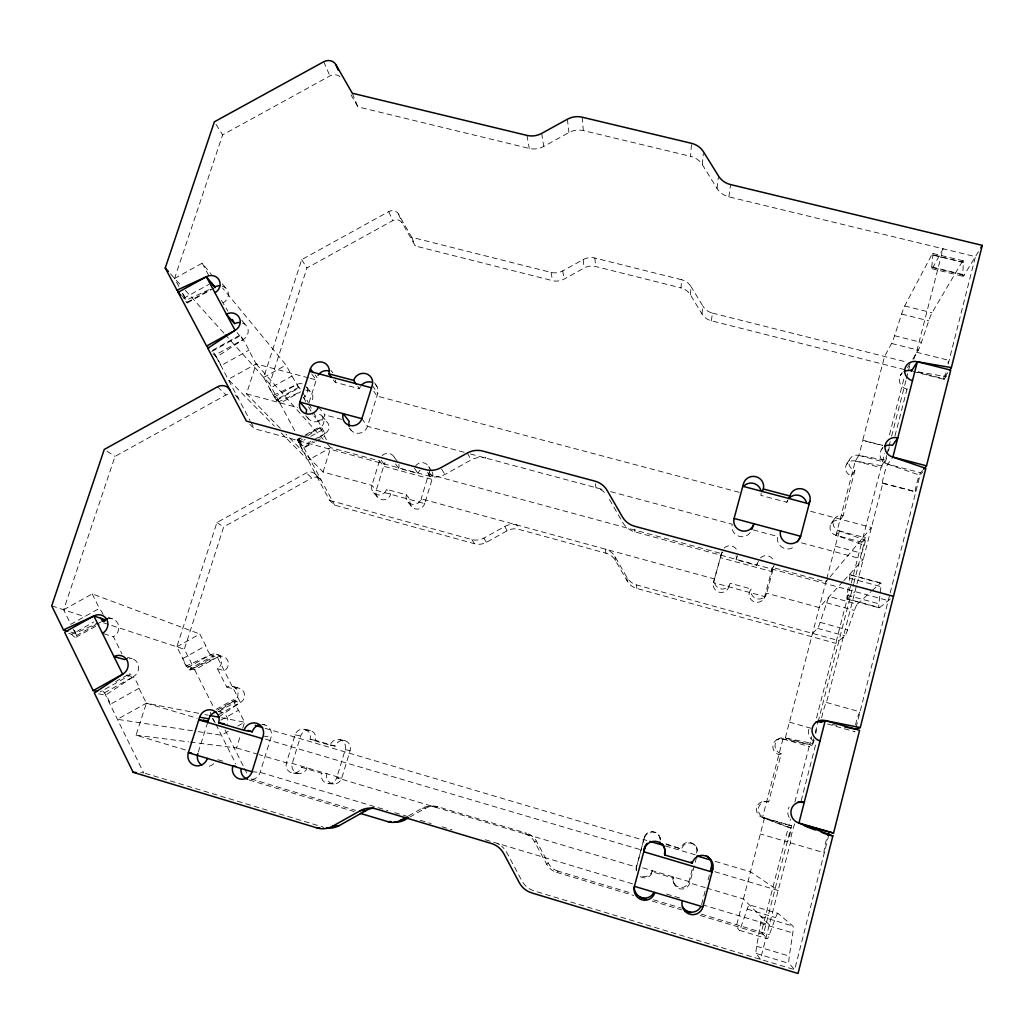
<?xml version="1.0" encoding="UTF-8"?>
<svg xmlns="http://www.w3.org/2000/svg" width="1034" height="1034" viewBox="0 0 1034 1034"><rect width="100%" height="100%" fill="white"/><g stroke="black" fill="none" stroke-linecap="round" stroke-linejoin="round"><path stroke-width="0.75" stroke-dasharray="5 3.75" d="M978.487 251.624L964.05 275.264A19.504 1.99 -73.4 0 1 962.693 274.488L963.429 262.533A18.909 1.887 -73.5 0 0 962.111 261.886L931.88 254.545L904.685 305.986A16.958 1.267 -74 0 0 901.622 314.077L894.565 335.714A16.505 1.202 -74 0 1 891.618 343.482L884.548 356.484L862.705 440.445L882.648 445.615M904.595 369.629L711.366 320.798A15.445 14.735 -1.7 0 1 701.983 313.948L690.324 294.69A15.381 14.696 -4.6 0 0 681.005 287.904L681.6 279.723L594.86 258.035A15.471 14.747 -11.3 0 0 583.15 259.586L562.767 270.869A15.407 14.657 -13.9 0 1 551.07 272.42L411.726 237.29L398.491 214.025A7.264 6.85 -23.4 0 0 388.745 211.595L301.682 259.65L263.709 377.423L273.299 395.285L279.077 401.606L300.584 391.757M948.204 364.033L975.424 256.626L728.867 196.835A19.452 18.276 -3.5 0 1 717.027 188.408L702.319 164.639A19.362 18.198 -6.2 0 0 690.583 156.315L691.526 143.325M690.324 294.69L691.061 286.612A15.626 14.915 -4.7 0 0 681.6 279.723M702.319 164.639L703.353 153.407M964.05 275.264L932.823 267.638A19.452 1.616 -73.7 0 1 931.75 266.94L932.926 255.114A18.858 1.525 -73.8 0 0 931.88 254.545M310.782 436.322L321.962 430.118L319.713 426.926L326.886 440.665M660.248 839.944A8.272 8.078 67.7 0 0 644.337 837.462L636.479 867.112A8.453 8.233 70.1 0 0 636.453 871.481M636.181 869.284L636.311 868.121M848.281 587.454L847.156 595.196A19.607 1.771 -74.7 0 0 847.492 598.944L879.559 607.656A19.659 2.184 -74.7 0 1 878.926 603.83L880.929 586.627A19.09 2.055 -74.7 0 0 880.309 583.073L849.276 574.697A19.039 1.667 -74.7 0 1 849.625 578.161L849.173 581.263M701.983 313.948L702.913 306.154L691.061 286.612M717.027 188.408L718.514 176.013M711.366 320.798L712.452 313.095A15.691 14.967 -1.9 0 1 702.913 306.154M728.867 196.835L730.599 184.582M828.79 835.11L794.681 969.698L789.136 963.442A20.809 2.288 -76.1 0 1 789.33 956.127L792.768 932.965A20.202 2.146 -76.1 0 0 792.936 926.102L777.969 913.41L749.327 904.866A18.095 1.409 -75.7 0 0 747.194 909.119L741.236 926.218A17.591 1.344 -75.7 0 1 739.194 930.251L767.125 938.639A17.63 1.654 -75.9 0 0 769.361 934.658L775.616 917.61A18.147 1.745 -75.9 0 1 777.969 913.41M794.771 823.827A10.469 0.982 -75.6 0 0 791.411 835.11A10.469 0.982 -75.6 0 0 790.39 842.839L760.455 959.345L756.177 953.49A20.758 1.848 -75.9 0 1 756.694 946.291L760.61 923.323A20.15 1.745 -75.8 0 0 761.076 916.576L792.936 926.102M300.054 437.821L297.197 439.605L302.07 448.95L314.75 441.919M856.049 727.561L889.809 594.369M890.196 592.857L920.001 475.278L922.935 471.84M918.076 371.813L945.05 376.492L946.627 370.262M826.295 580.436L785.31 737.992A8.362 8.143 45 0 0 775.254 743.653A8.362 8.143 45 0 0 781.174 753.864L768.714 801.789L766.621 801.751A8.311 8.078 53.1 0 0 756.668 807.36A8.311 8.078 53.1 0 0 762.51 817.545L788.36 827.355L761.36 932.151L767.125 938.639M813.745 738.78L812.543 743.459L785.31 737.992L782.945 739.013L762.51 817.545L788.903 825.235L790.493 819.057M794.875 802.074L809.195 746.47L812 745.579A8.207 0.763 -75.2 0 0 814.353 739.388M781.174 753.864L778.886 754.626A8.233 8.014 45.3 0 1 773.057 744.583A8.233 8.014 45.3 0 1 782.945 739.013L809.725 744.39L811.729 736.622M816.537 717.958L850.917 584.468M851.318 582.918L861.296 544.207L864.915 539.955L839.169 530.92A8.13 7.845 19.2 0 1 833.288 521.239A8.13 7.845 19.2 0 1 843.124 515.72L854.911 470.418A8.078 7.755 15.2 0 1 849.043 460.88A8.078 7.755 15.2 0 1 858.815 455.412L862.925 440.238L882.881 445.421M843.124 515.72L839.879 520.348A8.001 7.729 19.5 0 0 830.212 525.763A8.001 7.729 19.5 0 0 835.989 535.302L861.813 542.204L881.007 467.678L884.923 462.211A7.988 0.711 -74.3 0 0 886.926 456.989M854.911 470.418L851.486 475.756A7.949 7.639 15.4 0 1 845.722 466.36A7.949 7.639 15.4 0 1 855.325 460.983L881.511 465.714L884.69 453.37M889.46 434.849L904.168 377.746M762.51 817.545L790.829 827.833L763.402 934.439L698.557 914.974M815.348 732.55L817.752 723.218M818.088 721.9L853.464 584.456M853.748 583.344L864.915 539.955M881.511 465.714L885.427 460.208L886.629 455.58M887.017 454.029L888.607 447.864M889.007 446.326L890.196 441.699M891.592 436.283L906.081 379.982M906.43 378.599L908.059 372.266M908.434 370.805L909.649 366.101M801.195 800.794L816.265 742.179M821.668 717.764A10.262 0.969 -75.1 0 1 826.476 702.461L856.566 585.373M856.966 583.822L882.855 483.072A10.043 0.918 -74.3 0 1 883.799 475.64A10.043 0.918 -74.3 0 1 887.715 464.176L892.872 457.08M894.953 435.986L906.973 389.262L908.55 386.794M913.862 359.186A10.017 0.892 -74 0 1 916.486 352.219L943.073 248.78L932.823 267.638M861.296 544.207L835.989 535.302L855.325 460.983L858.815 455.412L885.427 460.208M768.714 801.789A8.453 8.207 52.9 0 0 758.594 807.489A8.453 8.207 52.9 0 0 764.527 817.855L736.311 926.309L739.194 930.251M826.696 578.872L839.349 530.83L835.989 535.302M696.502 857.457L689.73 882.984A8.505 8.259 66.2 0 1 679.545 888.723A8.505 8.259 66.2 0 1 673.703 878.202L673.199 876.884A8.362 8.117 66.2 0 0 678.95 887.224A8.362 8.117 66.2 0 0 688.954 881.575L692.56 867.991M701.608 904.53L705.692 889.046M708.083 880.012L709.699 873.885M772.165 567.459A7.975 7.768 20 0 1 771.92 569.476L764.695 596.605A7.988 7.807 23.3 0 1 754.975 602.059A7.988 7.807 23.3 0 1 749.288 592.392L751.046 588.953L730.211 583.254A8.078 7.923 19 0 1 720.349 588.785A8.078 7.923 19 0 1 714.636 579.001L421.187 498.827A7.82 7.6 -34.8 0 1 411.532 504.204A7.82 7.6 -34.8 0 1 406.362 494.782L386.651 489.392A7.794 7.548 -36.6 0 1 377.022 494.756A7.794 7.548 -36.6 0 1 371.917 485.373L380.06 458.941L384.234 464.331L376.221 490.349A7.677 7.432 -36.8 0 0 381.262 499.603A7.677 7.432 -36.8 0 0 390.736 494.33L386.651 489.392M771.92 569.476L774.039 565.65L766.711 593.232L764.695 596.605L713.473 582.594L722.068 551.574L713.473 582.594A7.949 7.794 19.5 0 0 719.095 592.223A7.949 7.794 19.5 0 0 728.802 586.795L730.211 583.254M644.337 837.462L636.479 867.112L336.735 777.788A8.169 7.897 -69 0 1 326.796 783.358A8.169 7.897 -69 0 1 321.6 773.277L301.489 767.28A8.143 7.845 -66.6 0 1 291.562 772.837A8.143 7.845 -66.6 0 1 286.444 762.808L295.039 734.877A8.104 7.82 -64.4 0 1 304.927 729.371L310.433 730.508A7.975 7.703 -64.6 0 1 315.486 740.305L335.249 746.134A7.988 7.742 -66.9 0 1 344.994 740.693A7.988 7.742 -66.9 0 1 350.099 750.529L341.763 778.15A8.026 7.768 -69.2 0 1 331.979 783.617A8.026 7.768 -69.2 0 1 326.86 773.716L321.6 773.277M276.647 400.313L298.942 387.97L298.787 387.233L276.543 399.551L276.647 400.313L275.807 399.382L269.615 388.422L291.963 376.053L286.03 365.08L222.633 288.047M304.927 729.371A8.104 7.82 -64.4 0 1 310.058 739.323L330.13 745.255A8.13 7.871 -66.6 0 1 340.044 739.724A8.13 7.871 -66.6 0 1 345.227 749.715L336.735 777.788L341.763 778.15L292.26 763.402L286.444 762.808L259.237 754.691M429.562 470.289A7.794 7.561 -32 0 1 429.239 472.254L421.187 498.827L424.728 503.623A7.69 7.484 -35 0 1 415.229 508.909A7.69 7.484 -35 0 1 410.136 499.629L406.362 494.782M432.057 471.75A7.665 7.445 -32 0 1 432.639 477.462L424.728 503.623L376.221 490.349L371.917 485.373L323.035 472.008L285.888 434.073M310.433 730.508A7.975 7.703 -64.6 0 0 300.713 735.937L292.26 763.402A8.014 7.716 -66.9 0 0 297.314 773.264A8.014 7.716 -66.9 0 0 307.072 767.81L301.489 767.28M262.145 724.472A10.159 9.758 -63.1 0 1 271.037 737.307L260.154 772.346A10.224 9.797 -65.6 0 1 250.254 779.688M375.562 384.57A9.668 9.267 -31 0 1 377.694 393.618L367.548 426.344A9.694 9.319 -33.5 0 1 349.906 428.58M190.282 742.063L236.553 747.944L240.353 735.833M242.719 728.272L244.619 722.223L238.531 710.255A7.445 1.461 61.1 0 1 233.826 700.987A8.039 7.69 -59.3 0 0 237.225 690.156A8.039 7.69 -59.3 0 0 226.769 687.08L217.398 668.662A7.988 7.639 -56.6 0 0 220.824 657.934A7.988 7.639 -56.6 0 0 210.419 654.897L186.469 665.883L176.866 646.806L216.92 522.558L306.426 472.887A7.484 7.199 -39.9 0 1 316.365 475.601L321.535 480.72A7.367 7.083 -40 0 0 311.751 478.044L306.426 472.887M323.035 472.008L330.66 447.67L327.468 444.077M198.257 752.157L207.989 721.448M309.063 402.627L317.024 377.5L315.124 375.058M217.398 668.662L224.262 670.769A7.858 7.522 -56.8 0 0 227.609 660.209A7.858 7.522 -56.8 0 0 217.373 657.223L193.81 668.029L184.336 649.249L223.667 526.939L311.751 478.044M279.077 401.606L269.641 384.002L306.956 267.961L392.674 220.643A7.16 6.747 -23.4 0 1 402.265 223.047L415.306 245.976L552.518 280.653A15.174 14.45 -13.8 0 0 564.034 279.141L584.094 268.026A15.226 14.528 -11.2 0 1 595.636 266.501L681.005 287.904M185.435 749.973L136.036 735.187L146.389 703.185L139.021 688.308A9.345 2.301 60.5 0 0 133.296 676.766A10.03 9.474 -56.8 0 0 129.664 658.309M280.266 428.334L246.506 393.838L256.173 363.929L248.832 350.229A9.177 0.711 60.1 0 0 243.119 339.591L237.019 332.586M103.116 614.364A9.28 2.249 59.8 0 0 99.406 608.406L70.79 624.29L63.669 609.763L115.007 456.408L226.007 394.988A9.28 8.789 -38.5 0 1 228.243 394.096M178.921 286.573L174.591 278.417L222.646 134.872L329.911 75.921A8.944 8.259 -23.4 0 1 341.233 77.886M812.517 633.39L817.61 628.375A16.738 1.292 -74.8 0 0 820.13 622.365L826.683 602.848A17.19 1.357 -74.8 0 1 829.307 596.553L857.264 604.166L871.093 591.513M912.802 359.16L918.282 350.177A16.544 1.473 -73.9 0 0 921.423 342.435L928.739 320.811A16.996 1.551 -73.8 0 1 932.009 312.746L962.111 261.886M302.38 439.321L298.335 441.983L329.665 500.417L334.654 505.161L474.619 543.755A15.562 15.252 -31.1 0 0 486.419 542.307L507.035 530.817A15.613 15.355 -27.2 0 1 518.848 529.369L605.989 553.203A15.73 15.562 -5.2 0 1 615.463 560.518L627.224 581.069A15.807 15.613 6.1 0 0 636.763 588.449L835.769 643.316L844.894 635.871A16.764 1.59 -74.8 0 0 847.609 629.9L854.433 610.422A17.229 1.68 -74.8 0 1 857.264 604.166M758.4 561.423L756.539 565.301L736.092 559.756L737.617 555.788M761.192 492.856A10.056 9.771 11 0 1 760.869 495.376L786.861 502.278L788.684 498.517M763.919 598.492L765.923 595.145M846.484 464.512L849.819 459.006M900.524 375.187L902.062 372.641M907.594 367.69L910.437 363.012M830.974 523.902L834.076 519.339M881.265 449.842L882.933 447.386M945.05 376.492L947.751 372.679M917.959 372.279L944.417 378.961L947.118 375.174M829.01 578.187L825.908 581.896L773.497 567.692L771.377 571.479L720.259 557.597L721.525 553.604L428.645 474.218M830.043 576.946L871.442 527.469L808.821 510.822M861.813 542.204L865.432 537.926A8.026 0.737 -74.6 0 1 864.566 544.298A8.026 0.737 -74.6 0 1 861.503 553.203L835.201 546.159M882.855 483.072L915.84 491.719A10.069 1.137 -74.2 0 1 916.538 484.196A10.069 1.137 -74.2 0 1 920.648 472.745L922.599 470.444M842.969 581.599L819.225 607.578L766.711 593.232A8.13 7.936 22.9 0 1 756.836 598.776A8.13 7.936 22.9 0 1 751.046 588.953M843.912 580.565L863.235 559.42L800.458 542.566M847.492 598.944L854.976 591.577M872.244 590.453L880.309 583.073M557.998 871.106A16.57 16.169 81.1 0 1 548.291 863.131L536.439 841.172A16.505 16.105 87 0 0 526.81 833.275L524.833 833.843A16.79 16.376 87.2 0 1 534.63 841.87L546.676 864.217A16.854 16.441 81.3 0 0 556.538 872.308L557.998 871.106L631.942 893.298M879.559 607.656L890.339 598.893M218.575 717.092L240.431 702.564A7.897 7.574 -59.5 0 0 243.791 691.927A7.897 7.574 -59.5 0 0 233.49 688.903L226.769 687.08M546.676 864.217L548.291 863.131M98.54 693.801L105.558 695.158L133.308 676.779A9.345 2.301 60.5 0 0 129.108 675.771L99.988 691.966M307.77 435.766L319.907 427.766A7.716 7.38 -35.7 0 0 316.727 413.768M298.335 441.983L303.763 447.606L313.056 441.479M318.369 437.977L324.999 433.608A7.6 7.277 -35.8 0 0 328.179 423.526A7.6 7.277 -35.8 0 0 318.071 420.799L313.922 415.965M213.159 353.796L216.39 357.144L243.132 339.604A9.552 8.996 -34.7 0 0 241.775 322.802M408.585 815.839L422.066 808.278A16.622 16.182 -80.3 0 1 434.37 806.882L437.821 806.766L526.81 833.275M409.8 817.054L425.711 808.136A16.35 15.911 -80.6 0 1 437.821 806.766M176.866 646.806L199.82 634.036L205.766 645.759A7.393 1.435 60.6 0 0 210.406 654.884A7.393 1.435 60.6 0 0 213.224 655.84L190.359 668.571A7.393 1.564 60.6 0 1 187.387 667.706A7.393 1.564 60.6 0 1 182.785 658.555L205.766 645.759M115.562 681.664L129.392 673.974M104.434 692.858L133.308 676.779L122.658 674.22M139.021 688.308L110.095 704.413A9.345 2.495 60.4 0 0 101.991 690.454M187.4 667.718L210.419 654.897L217.373 657.223L240.431 702.564L217.657 715.269M190.269 669.967L213.185 657.21M190.359 668.571L194.728 669.825L217.373 657.223M198.67 713.318L146.389 703.185L117.411 719.315L193.035 730.857M329.665 500.417L471.866 539.58A15.807 15.484 -31 0 0 483.847 538.107L504.799 526.435A15.859 15.6 -27.1 0 1 516.806 524.962L518.848 529.369M216.145 709.337L233.813 699.475M217.476 710.087L233.813 700.974L240.431 702.564M218.898 711.418L236.489 701.608A7.445 1.461 61.1 0 0 233.826 700.987L218.135 711.392L221.147 711.999M220.811 720.142L238.531 710.255M228.23 731.374L221.392 735.187L194.612 731.103M237.781 726.036L244.619 722.223L220.849 717.622M305.676 434.707L319.713 426.926M297.404 440.238L301.618 437.899M303.027 437.123L319.907 427.766L324.999 433.608L313.922 439.747M297.249 439.385L299.601 442.526L305.185 439.424M299.601 442.526L302.846 445.9L312.539 440.523M316.158 441.143L324.611 436.451M63.669 609.763L92.22 593.904L199.82 634.036M68.864 633.454L71.708 634.281L93.732 622.054M76.348 635.613L95.451 625.001M96.821 624.252L100.918 621.977M75.909 637.28L99.174 624.355M249.84 424.379L254.377 428.709L430.054 476.351A19.646 19.064 -29.8 0 0 444.943 474.49L471.013 459.988A19.736 19.232 -26.4 0 1 485.915 458.114L483.964 453.874M351.017 94.831L357.906 106.864L529.266 148.431A19.026 17.811 -14.6 0 0 543.716 146.453L568.894 132.559A19.129 17.94 -12.3 0 1 583.357 130.581L690.583 156.315M239.914 335.158L211.892 350.642A9.177 0.892 59.9 0 1 216.455 356.95A9.177 0.892 59.9 0 1 220.914 365.661L248.832 350.229M211.841 351.47L239.953 335.947A9.177 0.711 60.1 0 1 243.119 339.591L215.253 355.011M308.559 377.862L256.173 363.929L228.204 379.4L274.333 426.06M263.709 377.423L286.03 365.08M274.217 397.004L296.59 384.622A7.677 7.316 -34.8 0 1 302.355 383.873M276.543 399.551L279.994 403.299L300.635 391.86M174.591 278.417L202.173 263.205L211.375 274.385M183.638 298.322L208.752 284.479M187.244 302.264L210.768 289.287M187.348 302.872L213.676 288.344M273.299 395.285L296.59 384.622L301.204 390.128M70.829 632.058L75.236 633.351L97.92 622.946M182.074 295.724L186.133 300.17L210.613 288.964M776.805 739.711L779.054 738.703M534.63 841.87L536.439 841.172M809.725 744.39L812.543 743.459M422.066 808.278L425.711 808.136M430.196 806.236L433.724 806.119M764.501 801.428L766.556 801.453M328.825 783.669L333.982 783.927M140.663 772.682L143.674 772.85L105.558 695.158M252.012 771.765L260.154 772.346L387.815 810.566M293.591 773.148L299.304 773.574M136.036 735.187L188.692 741.869M265.492 739.142L642.23 850.194M263.153 735.988L271.037 737.307M345.227 749.715L350.099 750.529M330.13 745.255L335.249 746.134M788.903 825.235L791.385 825.675A8.35 0.763 -75.6 0 1 790.054 833.934A8.35 0.763 -75.6 0 1 787.223 841.844L760.339 833.986M310.058 739.323L315.486 740.305M295.039 734.877L300.713 735.937M788.36 827.355L790.829 827.833M205.016 714.546L208.183 715.166M262.003 724.33L264.665 724.86M340.031 739.711L344.981 740.693M832.292 724.459L836.958 725.39M932.81 253.446L963.184 260.827M932.926 255.114L963.429 262.533M931.75 266.94L962.693 274.488M931.867 268.698L962.938 276.285M904.685 305.986L932.009 312.746M901.622 314.077L928.739 320.811M894.565 335.714L921.423 342.435M891.618 343.482L918.282 350.177M916.486 352.219L949.122 360.414A10.043 1.099 -73.8 0 0 947.868 362.999M712.452 313.095L905.874 361.861M912.944 371.464L944.016 379.323M858.815 455.412L884.923 462.211M882.829 447.825A10.172 9.72 16.1 0 0 887.715 464.176L920.648 472.745M855.325 460.983L881.007 467.678M882.558 483.266L915.478 491.887M333.375 379.892L335.171 382.322L359.431 388.771A9.668 9.267 -31 0 1 360.478 386.509M310.097 378.263L316.262 379.905L310.562 372.589M739.207 492.326L376.945 396.035L373.83 391.317M839.169 530.92L865.652 537.848M246.506 393.838L297.456 407.525M307.356 417.129A9.668 9.241 -35.2 0 0 324.909 414.892L341.634 419.377M464.176 452.285L367.548 426.344L361.887 418.692M470.405 453.952L602.874 489.521M610.667 491.615L732.227 524.251A10.082 9.836 13.5 0 0 750.71 531.851M753.23 529.886L777.775 536.478A10.159 9.862 18.1 0 0 794.81 546.159M849.547 574.503L880.632 582.892M849.625 578.161L880.929 586.627M609.491 499.538L622.804 522.635A20.021 19.646 -0.7 0 0 634.902 531.89L888.232 600.599M395.557 463.982L398.71 468.26L418.072 473.507A7.665 7.445 -32 0 1 420.153 470.147M847.156 595.196L878.926 603.83M847.208 599.1L879.223 607.798M826.683 602.848L854.433 610.422M820.13 622.365L847.609 629.9M817.61 628.375L844.894 635.871M605.989 553.203L605.368 549.157A15.988 15.807 -5.7 0 1 614.997 556.589L626.953 577.463A16.066 15.859 5.5 0 0 636.647 584.96L838.988 640.692M127.57 657.417L132.132 658.684M232.702 686.382L239.319 688.205M826.476 702.461L860.029 711.87A10.288 1.202 -75.2 0 0 855.557 724.847M827.484 724.007L854.989 731.762A10.288 1.202 -75.2 0 1 854.73 731.542M789.42 722.159L813.125 728.867M785.31 737.992L812 745.579M782.945 739.013L809.195 746.47M764.527 817.855L791.385 825.675M186.469 665.883L193.81 668.029M790.39 842.839L824.318 852.766A10.508 1.215 -75.8 0 1 827.161 837.269M665.935 843.834L681.496 849.069A8.453 8.233 63.7 0 1 691.643 843.369A8.453 8.233 63.7 0 1 697.485 853.8L696.58 852.895A8.311 8.091 63.8 0 0 690.841 842.632A8.311 8.091 63.8 0 0 680.863 848.242M666.31 844.584L681.496 849.069M646.845 840.474L643.768 839.569L643.768 840.241L264.226 728.026M665.289 845.928L696.011 855.015M715.282 861.387L750.503 871.804L778.15 890.494L712.142 870.925M146.389 703.185L197.21 718.242M642.76 867.823L688.954 881.575L689.73 882.984L705.072 887.547M236.553 747.944L257.724 754.238M640.266 876.69A8.453 8.233 70.1 0 0 652.415 871.856L673.703 878.202M706.61 888.012L743.42 898.985L769.335 924.81L703.146 904.996M747.194 909.119L775.616 917.61M217.89 759.693L223.758 761.451M394.781 812.659L409.477 817.054M420.308 820.298L431.139 823.542M441.97 826.786L452.026 829.798M485.308 839.763L633.067 884.005M666.542 894.035L681.432 898.494M760.61 923.323L792.768 932.965M251.12 778.977L355.554 810.333M653.514 899.774L681.251 908.098M701.272 914.108L769.361 934.658M249.233 780.024L354.235 811.561M556.538 872.308L633.726 895.496M652.247 901.053L681.574 909.868M756.694 946.291L789.33 956.127M756.177 953.49L789.136 963.442M145.212 773.316L323.875 827.329M793.194 969.246L534.203 890.933A21.184 20.628 83.9 0 1 521.847 880.722L506.828 852.623A21.094 20.525 -89.4 0 0 501.684 846.329M103.827 633.777L113.456 636.724L121.947 653.85M51.7 605.846L85.072 616.768M103.439 622.778L184.336 649.249M108.195 617.401L112.318 618.81M216.313 654.186L223.176 656.525M887.715 464.176L920.001 475.278M106.954 451.186L115.007 456.408M216.92 522.558L223.667 526.939M694.473 844.856L695.339 845.618M298.942 387.97L291.963 376.053M217.541 386.794L226.007 394.988M236.166 396.242L238.234 398.284A9.28 8.789 -38.5 0 0 236.889 396.423M315.254 474.089L320.45 479.233M281.093 432.884L308.093 460.182L330.66 447.67L379.452 460.893L383.64 466.244L432.057 479.388L427.404 472.331M170.429 273.79L181.028 285.565M185.332 290.347L223.99 333.284M225.063 334.473L269.641 384.002M256.173 363.929L323.215 439.295M305.844 415.758L308.778 419.08M373.636 492.753L377.927 497.625M221.47 300.48L227.855 311.105M306.788 387.336A7.677 7.316 -34.8 0 1 303.557 397.508L307.111 401.696M241.84 320.385L245.846 325.154M322.001 415.965L327.054 421.988M318.394 407.034L324.909 414.892M222.349 283.833L226.058 288.37M306.542 386.871L310.937 392.261M349.35 428.024L351.34 430.545M408.12 502.201L411.868 506.931M330.919 370.314L332.715 372.783M394.2 457.157L398.155 462.573M357.777 386.367L359.431 388.771M414.44 468.247L418.072 473.507M471.866 539.58L474.619 543.755M372.266 385.32L377.694 393.618M429.239 472.254L432.639 477.462M374.683 382.89L377.009 386.509M428.645 466.463L431.204 470.431M216.028 124.429L222.646 134.872M301.682 259.65L306.956 267.961M441.647 469.1L444.943 474.49M483.847 538.107L486.419 542.307M302.781 392.519L308.145 402.433M308.882 403.803L312.746 410.937M313.483 412.295L324.999 433.608M303.557 397.508L305.715 401.489M308.584 406.801L312.888 414.763M279.994 403.299L295.233 431.695M299.033 438.791L302.846 445.9M303.763 447.606L334.654 505.161M202.173 263.205L209.346 276.582M182.527 293.372L186.133 300.17M216.39 357.144L249.97 420.411M250.706 421.794L254.377 428.709M467.433 452.97L471.013 459.988M504.799 526.435L507.035 530.817M194.728 669.825L214.077 708.161M225.063 729.952L243.817 767.086M244.528 768.52L248.134 775.655M213.03 718.578L215.175 722.831M215.886 724.252L235.907 763.971M92.22 593.904L99.406 608.406M73.194 629.189L75.236 633.351M323.758 61.73L329.911 75.921M388.745 211.595L392.674 220.643M659.989 837.811L660.261 838.458M398.491 214.025L402.265 223.047M352.271 93.215L357.906 106.864M411.726 237.29L415.306 245.976M674 883.217L674.517 884.652M673.186 881.188L673.69 882.584M526.978 135.402L529.266 148.431M551.07 272.42L552.518 280.653M541.713 133.386L543.716 146.453M562.767 270.869L564.034 279.141M595.351 483.744L595.946 487.66A19.93 19.556 -10.1 0 1 606.506 494.679M652.415 871.856L652.26 870.654A8.311 8.091 70 0 1 640.317 875.397M614.997 556.589L615.463 560.518M567.395 119.22L568.894 132.559M583.15 259.586L584.094 268.026M582.155 117.191L583.357 130.581M594.86 258.035L595.636 266.501M626.953 577.463L627.224 581.069M634.798 529.085L634.902 531.89M636.647 584.96L636.763 588.449M182.928 293.785A9.177 0.866 59.6 0 1 187.089 301.786A9.177 0.866 59.6 0 1 185.81 301.501M335.585 379.905A9.629 9.19 -32.9 0 1 335.171 382.322M786.861 502.278A10.12 9.797 15.3 0 1 787.856 499.926M222.026 286.043A9.5 8.905 -34 0 1 223.344 302.691M906.973 389.262A10.094 9.577 12.5 0 1 902.075 373.196M398.853 464.382A7.652 7.393 -34.1 0 1 398.71 468.26M384.234 464.331A7.652 7.393 -34.1 0 1 385.049 462.521M756.539 565.301A7.975 7.768 20 0 1 757.315 563.427M720.801 555.607A7.923 7.755 16.1 0 1 722.831 552.143M736.079 555.736A7.923 7.755 16.1 0 1 736.092 559.756M415.267 466.412A7.794 7.561 -32 0 1 429.356 468.312M305.78 390.115A7.561 7.212 -34.9 0 1 310.484 402.627M382.166 455.542A7.768 7.509 -34 0 1 394.91 458.993M760.468 557.895A8.104 7.897 19.6 0 1 774.001 561.552M724.136 548.059A8.052 7.871 15.7 0 1 737.604 551.704M889.124 447.334A7.988 0.711 -74.3 0 1 888.516 451.095M944.417 378.961A10.043 1.099 -73.8 0 1 944.908 372.318M636.569 870.266A8.311 8.091 70 0 1 636.608 865.988M497.108 843.486A21.094 20.525 -89.4 0 1 499.487 844.752M218.639 711.612A10.133 9.681 -61.3 0 1 227.402 724.382M107.381 618.759A9.952 9.384 -54.3 0 1 113.456 636.724M235.08 394.988A9.28 8.789 -38.5 0 1 236.036 395.647M813.745 741.094A10.521 10.211 41.8 0 1 809.777 726.902M789.213 817.506A10.65 10.314 50.9 0 1 789.11 806.985M213.637 763.738A10.198 9.72 -63.6 0 1 206.542 766.569M816.084 729.707A8.207 0.763 -75.2 0 1 815.826 733.377M74.526 630.236A9.28 2.443 59.7 0 1 76.141 637.073A9.28 2.443 59.7 0 1 71.708 634.281M214.348 721.758A7.458 1.59 61.1 0 1 212.422 718.423M210.665 713.887A7.458 1.59 61.1 0 1 210.703 712.361M644.35 838.096A8.401 8.207 67.7 0 1 660.532 840.629"/><path stroke-width="1.5" d="M798.093 801.932A10.65 10.314 50.9 0 1 800.807 802.345L804.245 802.397A10.896 10.547 50.7 0 0 791.243 809.725A10.896 10.547 50.7 0 0 798.933 823.051L832.861 835.886L798.041 973.485L531.812 892.924A21.649 21.081 84.2 0 1 519.197 882.493L503.855 853.774A21.559 20.964 -89.1 0 0 491.37 843.473L376.001 808.911A21.313 20.615 -76 0 0 360.297 810.695L332.689 826.153A21.197 20.434 -71.5 0 1 317.011 827.924L133.127 772.282L94.327 692.974L122.658 674.22A10.237 9.668 -56.6 0 0 127.143 660.519A10.237 9.668 -56.6 0 0 113.973 656.642L124.765 659.563A10.03 9.474 -56.8 0 1 127.156 658.606M803.302 824.783L833.559 833.12L859.59 730.288L825.235 720.608L821.384 722.275A10.521 10.211 41.8 0 0 816.007 722.197M844.752 726.941L855.661 729.112L860.275 727.574L925.857 468.402L892.872 457.08A10.392 9.926 15.8 0 1 885.285 444.866A10.392 9.926 15.8 0 1 897.809 437.86L892.549 445.331A10.172 9.72 16.1 0 0 884.897 446.287M923.582 469.281L926.516 465.817L950.724 370.133L917.352 361.732A10.314 9.771 12.3 0 0 904.931 368.66A10.314 9.771 12.3 0 0 912.492 380.654M949.561 370.146L951.37 367.613L982.3 245.368L730.599 184.582A19.853 18.612 -3.6 0 1 718.514 176.013L703.495 151.804A19.749 18.534 -6.3 0 0 691.526 143.325L582.155 117.191A19.517 18.276 -12.4 0 0 567.395 119.22L541.713 133.386A19.413 18.134 -14.6 0 1 526.978 135.402L352.271 93.215L335.921 64.638A9.125 8.414 -23.4 0 0 323.758 61.73L214.374 121.818L165.233 268.026L176.982 290.179L179.024 292.402M860.275 727.574L825.235 720.608L798.933 823.051L833.559 833.12M951.37 367.613L917.352 361.732L892.872 457.08L926.516 465.817M682.259 900.666A10.973 10.624 66.2 0 0 689.794 914.237A10.973 10.624 66.2 0 0 702.887 906.844L712.801 869.245A10.896 10.573 63.2 0 0 705.266 855.816A10.896 10.573 63.2 0 0 692.237 863.157L664.927 855.066A10.805 10.534 68 0 0 657.508 841.715A10.805 10.534 68 0 0 644.518 849.017L634.411 886.332A10.883 10.573 70.7 0 0 641.83 899.813A10.883 10.573 70.7 0 0 654.871 892.458M788.684 498.517L789.886 495.997A10.34 10.004 14.9 0 1 802.436 488.992A10.34 10.004 14.9 0 1 809.88 501.296L800.652 536.271L797.395 541.738M710.513 870.822L711.314 867.759A10.663 10.353 63.3 0 0 706.455 855.725M643.678 851.008L644.505 847.958A10.573 10.314 68 0 1 647.206 843.305M751.705 529.473L753.98 523.76A10.301 10.03 13.1 0 1 741.417 530.791A10.301 10.03 13.1 0 1 734.088 518.435L743.498 483.705A10.262 9.965 10.6 0 1 756.009 476.726A10.262 9.965 10.6 0 1 763.338 488.966L789.886 495.997M235.687 766.259L232.844 766.026A10.443 9.991 -65.4 0 0 239.319 778.873A10.443 9.991 -65.4 0 0 252.012 771.765L263.153 735.988A10.379 9.952 -62.8 0 0 256.678 723.283A10.379 9.952 -62.8 0 0 244.024 730.327L218.639 722.805A10.34 9.875 -61 0 0 212.267 710.151A10.34 9.875 -61 0 0 199.652 717.182L188.356 752.7A10.405 9.913 -63.4 0 0 194.728 765.47A10.405 9.913 -63.4 0 0 207.382 758.4M349.04 426.305A9.694 9.319 -33.5 0 1 349.233 421.42L343.21 413.678A9.901 9.5 -33.4 0 0 349.647 425.478A9.901 9.5 -33.4 0 0 361.887 418.692L372.266 385.32A9.862 9.435 -30.9 0 0 365.829 373.636A9.862 9.435 -30.9 0 0 353.641 380.383L328.89 373.83A9.836 9.371 -32.8 0 0 322.543 362.197A9.836 9.371 -32.8 0 0 310.381 368.931L299.847 402.058A9.875 9.422 -35.1 0 0 306.193 413.807A9.875 9.422 -35.1 0 0 318.394 407.034M207.847 721.9L208.803 718.876A10.133 9.681 -61.3 0 1 216.093 711.909M762.355 491.538L763.338 488.966M808.498 503.778L809.88 501.296M980.775 247.876L982.3 245.368M904.13 371.671A10.094 9.577 12.5 0 1 911.729 370.702L917.352 361.732M326.434 827.924A20.745 20.021 -71.8 0 0 339.217 825.597L366.243 810.462A20.861 20.189 -76.3 0 1 373.778 808.019M360.414 813.409L388.202 821.759A16.557 16.079 -75.6 0 0 400.494 820.363L405.884 817.351M394.432 821.849A16.273 15.807 -75.9 0 0 404.501 820.027L408.482 817.804M102.456 633.351A10.159 9.565 -54.1 0 0 106.941 619.78A10.159 9.565 -54.1 0 0 93.861 615.98L64.612 632.226L93.176 690.622L97.261 691.436M102.276 621.214L105.016 619.702A9.952 9.384 -54.3 0 1 107.381 618.759M93.176 690.622L122.658 674.22L93.861 615.98L63.475 629.913L51.7 605.846L104.266 449.441L217.541 386.794A9.474 8.957 -38.3 0 1 230 390.141M214.917 292.738A9.681 9.06 -33.9 0 0 219.105 280.059A9.681 9.06 -33.9 0 0 206.348 276.737L178.119 292.312L206.619 346.054L235.067 330.337A9.745 9.164 -34.6 0 0 239.255 317.554A9.745 9.164 -34.6 0 0 226.407 314.168L234.628 323.745A9.552 8.996 -34.7 0 1 239.371 322.492M102.172 620.995L105.016 619.702A9.28 2.249 59.8 0 1 100.608 618.229M176.982 290.179L206.348 276.737L214.93 286.987A9.5 8.905 -34 0 1 219.635 285.746M317.011 827.924L319.752 827.691M388.202 821.759L391.007 821.513M332.689 826.153L339.217 825.597M400.494 820.363L404.501 820.027M360.297 810.695L366.243 810.462M133.127 772.282L136.139 772.437M191.497 753.023L188.356 752.7L252.012 771.765M244.024 730.327L252.296 731.762A10.159 9.758 -63.1 0 1 259.586 724.769M218.639 722.805L224.481 723.852M199.652 717.182L208.803 718.876M830.147 835.369L832.861 835.886M209.76 715.463L219.273 717.312M309.605 371.374L371.503 387.789M742.8 486.277L809.195 503.881M361.887 418.692L299.847 402.058L306.723 410.007A9.668 9.241 -35.2 0 0 306.284 412.437M734.088 518.435L800.652 536.271A10.379 10.069 17.7 0 1 788.05 543.328A10.379 10.069 17.7 0 1 780.605 530.894M893.492 596.321L634.708 526.267A20.447 20.047 -1.2 0 1 622.365 516.819L607.178 490.478A20.344 19.956 -10.4 0 0 594.951 481.146L482.645 451.044A20.137 19.62 -26.4 0 0 467.433 452.97L440.833 467.756A20.06 19.426 -29.7 0 1 425.633 469.656L246.441 421.148L207.769 348.225L235.067 330.337L206.348 276.737M63.475 629.913L67.882 631.192M649.921 841.379L663.75 845.476M255.178 725.351L262.726 727.574M696.903 855.958L710.694 860.029M247.901 730.456L252.296 731.762M203.375 720.078L207.989 721.448L198.825 719.793L262.326 738.638M634.411 886.332L702.887 906.844M639.904 897.357L646.069 899.205M684.663 910.799L690.841 912.647M93.861 615.98L105.016 619.702M804.659 825.972L815.219 829.966M821.255 832.254L828.79 835.11M711.314 867.759L712.801 869.245M206.619 346.054L208.713 348.225M710.604 870.473L712.064 872.024L643.781 851.77L643.781 850.659M178.119 292.312L180.885 295.323M165.233 268.026L168.361 271.49M310.381 368.931L313.237 372.602M691.203 861.8L692.237 863.157M328.89 373.83L331.578 377.462M353.641 380.383L356.123 383.976M232.366 319.532L233.878 322.337M335.921 64.638L338.286 70.299M659.963 842.077L660.248 842.8M664.927 855.066L664.474 853.877A10.573 10.314 68 0 0 661.838 843.641M644.505 847.958L644.518 849.017M214.49 285.914A9.164 0.698 59.9 0 1 211.531 282.941M911.729 370.702A10.017 0.892 -74 0 1 911.264 369.862M789.433 497.897A10.12 9.797 15.3 0 1 806.378 502.395M744.015 485.864A10.056 9.771 11 0 1 760.83 490.323M362.068 384.57A9.668 9.267 -31 0 1 371.374 382.153M318.071 375.252A9.629 9.19 -32.9 0 1 328.928 370.909M201.72 765.121A10.198 9.72 -63.6 0 1 197.778 753.67M821.384 722.275A10.262 0.969 -75.1 0 1 821.151 721.202M653.591 893.001A10.65 10.353 70.7 0 1 634.243 887.211M700.561 907.076A10.728 10.392 66.2 0 1 682.466 906.611M247.721 779.3A10.224 9.797 -65.6 0 1 240.909 769.335M820.014 740.926A10.754 10.43 41.5 0 1 812.349 727.858A10.754 10.43 41.5 0 1 825.235 720.608M827.885 835.214A10.508 1.215 -75.8 0 1 829.475 832.396"/></g></svg>
